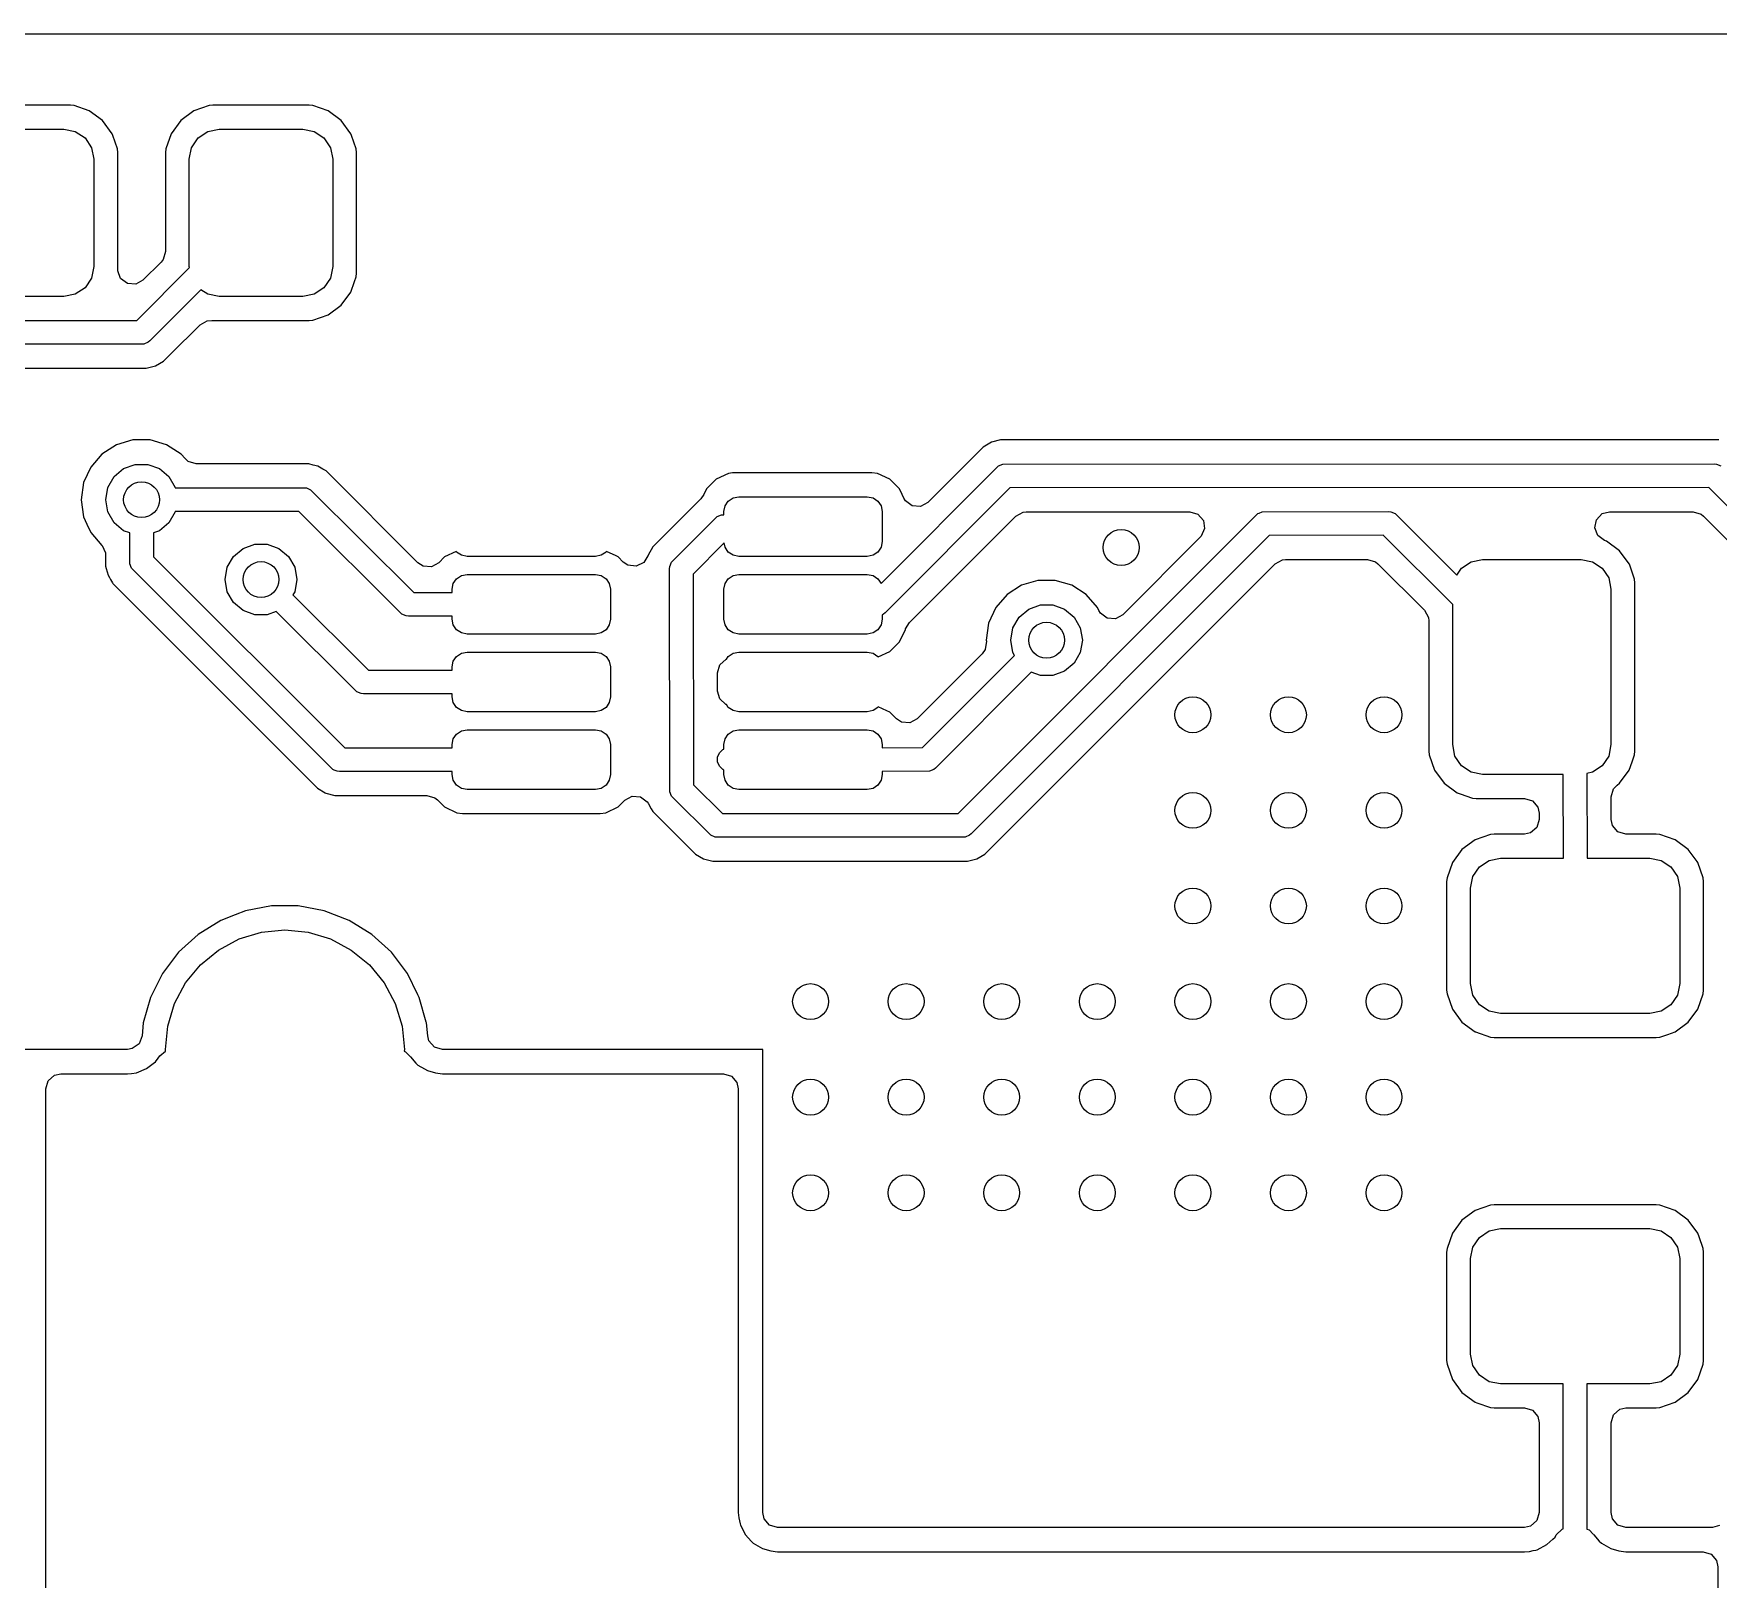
# Model space of a CAD drawing. Extents: x 162.5 to 216.5, y -91.5 to -65.5.
# Drawn here: x 192.9 to 207, y -78.43 to -65.5 of the extents above; entities that cross this region are included whole.
import ezdxf

# ---------------------------------------------------------------- set-up
doc = ezdxf.new("R2010")
doc.units = 0
doc.layers.add('BLACK', color=7, linetype='CONTINUOUS')

msp = doc.modelspace()

# ---------------------------------------------------------------- linework, layer by layer
at = {"layer": 'BLACK', "linetype": 'CONTINUOUS'}
for p, q in [((170.258676, -65.5005), (208.741324, -65.5005)), ((193.204266, -66.0995), (192.395734, -66.0995)), ((193.20427, -66.0995), (193.204266, -66.0995)), ((193.2347, -66.102353), (193.20427, -66.0995)), ((193.36288, -66.147206), (193.2347, -66.102353)), ((194.365298, -66.102353), (194.237119, -66.147206)), ((194.3653, -66.102353), (194.365298, -66.102353)), ((194.39573, -66.0995), (194.3653, -66.102353)), ((194.395734, -66.0995), (194.39573, -66.0995)), ((195.204266, -66.0995), (194.395734, -66.0995)), ((195.20427, -66.0995), (195.204266, -66.0995)), ((195.2347, -66.102353), (195.20427, -66.0995)), ((195.36288, -66.147206), (195.2347, -66.102353)), ((193.362882, -66.147207), (193.36288, -66.147206)), ((193.47215, -66.22785), (193.362882, -66.147207)), ((193.552793, -66.337118), (193.47215, -66.22785)), ((194.12785, -66.22785), (194.047207, -66.337117)), ((194.237117, -66.147207), (194.12785, -66.22785)), ((194.237119, -66.147206), (194.237117, -66.147207)), ((195.362882, -66.147207), (195.36288, -66.147206)), ((195.47215, -66.22785), (195.362882, -66.147207)), ((195.552793, -66.337118), (195.47215, -66.22785)), ((192.45, -66.3), (193.15, -66.3)), ((193.15, -66.3), (193.245671, -66.31903)), ((193.245671, -66.31903), (193.326777, -66.373223)), ((193.326777, -66.373223), (193.38097, -66.454329)), ((193.558467, -66.353334), (193.552793, -66.337118)), ((193.597646, -66.465298), (193.558467, -66.353334)), ((194.047206, -66.337119), (194.002353, -66.465298)), ((194.047207, -66.337117), (194.047206, -66.337119)), ((194.21903, -66.454329), (194.273223, -66.373223)), ((194.273223, -66.373223), (194.354329, -66.31903)), ((194.354329, -66.31903), (194.45, -66.3)), ((194.45, -66.3), (195.15, -66.3)), ((195.15, -66.3), (195.245671, -66.31903)), ((195.245671, -66.31903), (195.326777, -66.373223)), ((195.326777, -66.373223), (195.38097, -66.454329)), ((195.558467, -66.353334), (195.552793, -66.337118)), ((195.597646, -66.465298), (195.558467, -66.353334)), ((193.38097, -66.454329), (193.4, -66.55)), ((193.4, -66.55), (193.4, -67.45)), ((193.597646, -66.4653), (193.597646, -66.465298)), ((193.6005, -66.49573), (193.597646, -66.4653)), ((193.6005, -67.475167), (193.6005, -66.49573)), ((194.002353, -66.4653), (193.9995, -66.49573)), ((193.9995, -66.49573), (193.9995, -67.324167)), ((194.002353, -66.465298), (194.002353, -66.4653)), ((194.2, -66.55), (194.21903, -66.454329)), ((194.2, -67.45), (194.2, -66.55)), ((195.38097, -66.454329), (195.4, -66.55)), ((195.4, -66.55), (195.4, -67.45)), ((195.597646, -66.4653), (195.597646, -66.465298)), ((195.6005, -66.49573), (195.597646, -66.4653)), ((195.6005, -67.504269), (195.6005, -66.49573)), ((193.979815, -67.391206), (193.963181, -67.411848)), ((193.9995, -67.324167), (193.979815, -67.391206)), ((193.4, -67.45), (193.38097, -67.545671)), ((193.600816, -67.484013), (193.6005, -67.475167)), ((193.625233, -67.549477), (193.600816, -67.484013)), ((193.761153, -67.900023), (194.201658, -67.458336)), ((193.963181, -67.411848), (193.812181, -67.562848)), ((194.201658, -67.458336), (194.2, -67.45)), ((195.4, -67.45), (195.38097, -67.545671)), ((195.583369, -67.5755), (195.597646, -67.534701)), ((195.597646, -67.534699), (195.6005, -67.504269)), ((195.597646, -67.534701), (195.597646, -67.534699)), ((193.245671, -67.68097), (193.15, -67.7)), ((193.326777, -67.626777), (193.245671, -67.68097)), ((193.38097, -67.545671), (193.326777, -67.626777)), ((193.681166, -67.591349), (193.625233, -67.549477)), ((193.750858, -67.596333), (193.681166, -67.591349)), ((193.812181, -67.562848), (193.750858, -67.596333)), ((194.297367, -67.642909), (193.870711, -68.070711)), ((194.354329, -67.68097), (194.297367, -67.642909)), ((194.45, -67.7), (194.354329, -67.68097)), ((195.245671, -67.68097), (195.15, -67.7)), ((195.326777, -67.626777), (195.245671, -67.68097)), ((195.38097, -67.545671), (195.326777, -67.626777)), ((195.47215, -67.77215), (195.552793, -67.662882)), ((195.552793, -67.662882), (195.583369, -67.5755)), ((193.15, -67.7), (192.45, -67.7)), ((195.15, -67.7), (194.45, -67.7)), ((195.362882, -67.852793), (195.47215, -67.77215)), ((190.67, -67.901879), (193.761153, -67.900023)), ((194.04046, -68.184511), (194.28936, -67.935609)), ((194.28936, -67.935609), (194.350683, -67.902125)), ((194.350683, -67.902125), (194.388619, -67.899833)), ((194.388619, -67.899833), (194.395731, -67.9005)), ((194.395731, -67.9005), (194.395734, -67.9005)), ((194.395734, -67.9005), (195.20427, -67.9005)), ((195.20427, -67.9005), (195.234699, -67.897646)), ((195.234699, -67.897646), (195.234701, -67.897646)), ((195.234701, -67.897646), (195.29879, -67.875219)), ((195.29879, -67.875219), (195.362882, -67.852793)), ((193.819509, -68.098079), (190.861143, -68.099855)), ((193.855557, -68.083147), (193.819509, -68.098079)), ((193.870711, -68.070711), (193.855557, -68.083147)), ((193.915989, -68.280021), (193.984511, -68.24046)), ((193.984511, -68.24046), (194.04046, -68.184511)), ((191.2245, -68.3005), (193.83956, -68.3005)), ((193.83956, -68.3005), (193.839562, -68.3005)), ((193.839562, -68.3005), (193.915989, -68.280021)), ((193.589949, -68.940045), (193.468873, -69.017856)), ((193.728036, -68.8995), (193.589949, -68.940045)), ((193.728039, -68.8995), (193.728036, -68.8995)), ((193.871961, -68.8995), (193.728039, -68.8995)), ((193.871963, -68.8995), (193.871961, -68.8995)), ((194.01005, -68.940045), (193.871963, -68.8995)), ((194.010051, -68.940046), (194.010049, -68.940045)), ((194.010049, -68.940045), (194.01005, -68.940045)), ((194.010053, -68.940047), (194.010051, -68.940046)), ((194.131128, -69.017857), (194.010053, -68.940047)), ((200.913516, -68.919978), (200.844995, -68.95954)), ((200.989944, -68.8995), (200.913516, -68.919978)), ((201.069068, -68.8995), (200.989944, -68.8995)), ((207.00206, -68.8995), (201.069068, -68.8995)), ((193.468873, -69.017856), (193.374623, -69.126626)), ((194.164788, -69.056703), (194.131128, -69.017857)), ((194.191462, -69.079815), (194.164788, -69.056703)), ((194.258501, -69.0995), (194.191462, -69.079815)), ((200.844992, -68.959542), (200.381754, -69.422779)), ((200.844995, -68.95954), (200.844992, -68.959542)), ((193.374622, -69.126628), (193.314834, -69.257543)), ((193.374623, -69.126626), (193.374622, -69.126628)), ((193.518092, -69.297394), (193.570187, -69.207164)), ((193.570187, -69.207164), (193.65, -69.140192)), ((193.65, -69.140192), (193.747906, -69.104558)), ((193.747906, -69.104558), (193.852094, -69.104558)), ((193.852094, -69.104558), (193.95, -69.140192)), ((193.95, -69.140192), (194.029813, -69.207164)), ((194.029813, -69.207164), (194.081908, -69.297394)), ((195.19956, -69.0995), (194.258501, -69.0995)), ((195.199562, -69.0995), (195.19956, -69.0995)), ((195.237775, -69.109739), (195.199562, -69.0995)), ((195.275991, -69.119979), (195.237775, -69.109739)), ((195.275994, -69.119981), (195.275991, -69.119979)), ((195.316599, -69.143425), (195.275994, -69.119981)), ((195.316602, -69.143425), (195.316599, -69.143425)), ((195.316602, -69.143426), (195.316602, -69.143425)), ((195.344504, -69.159535), (195.316602, -69.143426)), ((195.344512, -69.159541), (195.344504, -69.159535)), ((196.112141, -69.92717), (195.344512, -69.159541)), ((198.61042, -69.229253), (198.529252, -69.310421)), ((198.714451, -69.180742), (198.61042, -69.229253)), ((198.714453, -69.180742), (198.714451, -69.180742)), ((198.714455, -69.180741), (198.714453, -69.180742)), ((198.746839, -69.176478), (198.714455, -69.180741)), ((198.761867, -69.1745), (198.746839, -69.176478)), ((199.913139, -69.1745), (198.761867, -69.1745)), ((199.960544, -69.18074), (199.913139, -69.1745)), ((199.960545, -69.180741), (199.960543, -69.18074)), ((199.960543, -69.18074), (199.960544, -69.18074)), ((200.064579, -69.229253), (199.960545, -69.180741)), ((199.989626, -70.10088), (200.958796, -69.129289)), ((200.145747, -69.310421), (200.064579, -69.229253)), ((200.958796, -69.129289), (200.973949, -69.116852)), ((200.973949, -69.116852), (201.009997, -69.101921)), ((201.009997, -69.101921), (206.962498, -69.1)), ((206.962498, -69.1), (206.982007, -69.101921)), ((206.982007, -69.101921), (207.018055, -69.116853)), ((193.314834, -69.257543), (193.294353, -69.4)), ((193.5, -69.4), (193.518092, -69.297394)), ((194.081908, -69.297394), (194.082632, -69.3015)), ((194.082632, -69.3015), (195.16, -69.3)), ((195.16, -69.3), (195.179509, -69.301921)), ((195.179509, -69.301921), (195.215557, -69.316853)), ((195.215557, -69.316853), (196.078143, -70.176806)), ((198.507599, -69.356856), (198.482899, -69.39213)), ((198.529252, -69.310421), (198.507599, -69.356856)), ((198.752165, -69.384515), (198.8, -69.375)), ((198.8, -69.375), (199.875, -69.375)), ((199.875, -69.375), (199.922835, -69.384515)), ((201.068334, -69.299987), (200.025217, -70.345711)), ((200.1674, -69.356856), (200.145747, -69.310421)), ((200.181691, -69.387503), (200.1674, -69.356856)), ((206.919221, -69.298099), (201.068334, -69.299987)), ((207.9, -70.277227), (206.919221, -69.298099)), ((193.294353, -69.4), (193.314834, -69.542456)), ((193.518092, -69.502606), (193.5, -69.4)), ((193.570187, -69.592836), (193.518092, -69.502606)), ((194.081908, -69.502606), (194.029813, -69.592836)), ((194.082436, -69.499606), (194.081908, -69.502606)), ((195.116828, -69.498166), (194.082436, -69.499606)), ((195.979443, -70.358147), (195.116828, -69.498166)), ((198.482899, -69.39213), (198.135983, -69.739047)), ((198.675, -69.5), (198.684515, -69.452165)), ((198.675, -69.526866), (198.675, -69.5)), ((198.684515, -69.452165), (198.711612, -69.411612)), ((198.711612, -69.411612), (198.752165, -69.384515)), ((199.922835, -69.384515), (199.963388, -69.411612)), ((199.963388, -69.411612), (199.990485, -69.452165)), ((199.990485, -69.452165), (200, -69.5)), ((200, -69.5), (200, -69.75)), ((200.194806, -69.409408), (200.181691, -69.387503)), ((200.250739, -69.45128), (200.194806, -69.409408)), ((200.320431, -69.456264), (200.250739, -69.45128)), ((200.381754, -69.422779), (200.320431, -69.456264)), ((201.117658, -69.536819), (201.178981, -69.503334)), ((201.178981, -69.503334), (201.205339, -69.5005)), ((201.205339, -69.5005), (202.575167, -69.5005)), ((202.575167, -69.5005), (202.642206, -69.520185)), ((203.129289, -69.529289), (203.144442, -69.516853)), ((203.144442, -69.516853), (203.155, -69.512479)), ((203.155, -69.512479), (203.180491, -69.501921)), ((203.180491, -69.501921), (204.237502, -69.5)), ((204.237502, -69.5), (204.257011, -69.501921)), ((204.257011, -69.501921), (204.293059, -69.516853)), ((204.293059, -69.516853), (204.809113, -70.031753)), ((205.977629, -69.567305), (206.026016, -69.516902)), ((206.026016, -69.516902), (206.08765, -69.5005)), ((206.08765, -69.5005), (206.786665, -69.5005)), ((206.786665, -69.5005), (206.853704, -69.520185)), ((193.314834, -69.542456), (193.342957, -69.604035)), ((193.342957, -69.604035), (193.374623, -69.673373)), ((193.65, -69.659808), (193.570187, -69.592836)), ((194.029813, -69.592836), (193.95, -69.659808)), ((198.237347, -69.92395), (198.604291, -69.554289)), ((198.604291, -69.554289), (198.619444, -69.541852)), ((198.619444, -69.541852), (198.655492, -69.526921)), ((198.655492, -69.526921), (198.675, -69.526866)), ((200.227149, -70.427326), (201.117658, -69.536819)), ((200.636212, -72.025035), (203.129289, -69.529289)), ((202.642206, -69.520185), (202.687961, -69.572989)), ((202.697905, -69.642147), (202.66888, -69.705703)), ((202.687961, -69.572989), (202.697905, -69.642147)), ((205.964172, -69.635866), (205.977629, -69.567305)), ((205.989919, -69.700819), (205.964172, -69.635866)), ((206.853704, -69.520185), (206.874346, -69.536819)), ((206.874346, -69.536819), (207.663181, -70.325654)), ((193.374623, -69.673373), (193.468872, -69.782143)), ((193.468872, -69.782143), (193.468875, -69.782144)), ((193.468875, -69.782144), (193.469213, -69.782535)), ((193.469213, -69.782535), (193.498238, -69.846091)), ((193.700996, -69.678368), (193.65, -69.659808)), ((193.701921, -69.936366), (193.700996, -69.678368)), ((193.95, -69.659808), (193.899145, -69.678317)), ((193.899145, -69.678317), (193.89986, -69.877941)), ((194.65, -69.80852), (194.747906, -69.772886)), ((194.747906, -69.772886), (194.852094, -69.772886)), ((194.852094, -69.772886), (194.95, -69.80852)), ((198.080029, -69.795002), (198.040476, -69.863511)), ((198.080035, -69.794994), (198.080029, -69.795002)), ((198.135983, -69.739047), (198.080035, -69.794994)), ((198.677373, -69.76193), (198.418637, -70.022582)), ((198.684515, -69.797835), (198.677373, -69.76193)), ((198.711612, -69.838388), (198.684515, -69.797835)), ((199.990485, -69.797835), (199.963388, -69.838388)), ((200, -69.75), (199.990485, -69.797835)), ((203.238823, -69.699929), (200.745711, -72.195711)), ((202.662848, -69.712181), (202.012531, -70.362496)), ((202.66888, -69.705703), (202.662848, -69.712181)), ((204.194334, -69.698192), (203.238823, -69.699929)), ((204.775, -70.27756), (204.194334, -69.698192)), ((206.046695, -69.741541), (205.989919, -69.700819)), ((206.06288, -69.747204), (206.046695, -69.741541)), ((206.062882, -69.747205), (206.06288, -69.747204)), ((206.17215, -69.827848), (206.062882, -69.747205)), ((193.498238, -69.846091), (193.4995, -69.863738)), ((193.4995, -69.863738), (193.4995, -69.956419)), ((193.716853, -69.972414), (193.701921, -69.936366)), ((193.89986, -69.877941), (195.501366, -71.476846)), ((194.518092, -69.965722), (194.570187, -69.875492)), ((194.570187, -69.875492), (194.65, -69.80852)), ((194.95, -69.80852), (195.029813, -69.875492)), ((195.029813, -69.875492), (195.081908, -69.965722)), ((196.156487, -69.95567), (196.112141, -69.92717)), ((196.287502, -69.927171), (196.226179, -69.960655)), ((196.33542, -69.879253), (196.287502, -69.927171)), ((196.433391, -69.833567), (196.33542, -69.879253)), ((196.436612, -69.838388), (196.433391, -69.833567)), ((196.477165, -69.865485), (196.436612, -69.838388)), ((196.525, -69.875), (196.477165, -69.865485)), ((197.6, -69.875), (196.525, -69.875)), ((197.647835, -69.865485), (197.6, -69.875)), ((197.688388, -69.838388), (197.647835, -69.865485)), ((197.691608, -69.833568), (197.688388, -69.838388)), ((197.771578, -69.870859), (197.691608, -69.833568)), ((197.789579, -69.879253), (197.771578, -69.870859)), ((197.832259, -69.921933), (197.789579, -69.879253)), ((197.871119, -69.948237), (197.832259, -69.921933)), ((198.003343, -69.926012), (197.940494, -69.956537)), ((198.036965, -69.870859), (198.003343, -69.926012)), ((198.037364, -69.871025), (198.036965, -69.870859)), ((198.038422, -69.868468), (198.037364, -69.871025)), ((198.039712, -69.866354), (198.038422, -69.868468)), ((198.040469, -69.863526), (198.039712, -69.866354)), ((198.040476, -69.863511), (198.040469, -69.863526)), ((198.222415, -69.959998), (198.237347, -69.92395)), ((198.752165, -69.865485), (198.711612, -69.838388)), ((198.8, -69.875), (198.752165, -69.865485)), ((199.875, -69.875), (198.8, -69.875)), ((199.922835, -69.865485), (199.875, -69.875)), ((199.963388, -69.838388), (199.922835, -69.865485)), ((200.91546, -72.309511), (203.288152, -69.936819)), ((203.288152, -69.936819), (203.349475, -69.903334)), ((203.349475, -69.903334), (203.375833, -69.9005)), ((203.375833, -69.9005), (204.061669, -69.9005)), ((204.061669, -69.9005), (204.128708, -69.920185)), ((204.128708, -69.920185), (204.14935, -69.936819)), ((204.14935, -69.936819), (204.538181, -70.32565)), ((204.848223, -69.973221), (204.929329, -69.919028)), ((204.929329, -69.919028), (205.025, -69.899998)), ((205.025, -69.899998), (205.85, -69.899998)), ((205.85, -69.899998), (205.945671, -69.919028)), ((205.945671, -69.919028), (206.026777, -69.973221)), ((206.252793, -69.937116), (206.17215, -69.827848)), ((206.253783, -69.939945), (206.252793, -69.937116)), ((206.297646, -70.065296), (206.253783, -69.939945)), ((193.4995, -69.956419), (193.504345, -69.9745)), ((193.504345, -69.9745), (193.519979, -70.032847)), ((193.519979, -70.032847), (193.53049, -70.051052)), ((193.53049, -70.051052), (193.541002, -70.069259)), ((193.541002, -70.069259), (193.541003, -70.06926)), ((193.541003, -70.06926), (193.556283, -70.095728)), ((193.729289, -69.987568), (193.716853, -69.972414)), ((195.402585, -71.658147), (193.729289, -69.987568)), ((194.5, -70.068328), (194.518092, -69.965722)), ((194.518092, -70.170934), (194.5, -70.068328)), ((195.081908, -69.965722), (195.1, -70.068328)), ((195.1, -70.068328), (195.081908, -70.170934)), ((196.226179, -69.960655), (196.156487, -69.95567)), ((196.409515, -70.102165), (196.436612, -70.061612)), ((196.436612, -70.061612), (196.477165, -70.034515)), ((196.477165, -70.034515), (196.525, -70.025)), ((196.525, -70.025), (197.6, -70.025)), ((197.6, -70.025), (197.647835, -70.034515)), ((197.647835, -70.034515), (197.688388, -70.061612)), ((197.688388, -70.061612), (197.715485, -70.102165)), ((197.940494, -69.956537), (197.871119, -69.948237)), ((198.220494, -69.979507), (198.222415, -69.959998)), ((198.222415, -71.844509), (198.220494, -69.979507)), ((198.418637, -70.022582), (198.420453, -71.785872)), ((198.684515, -70.102165), (198.711612, -70.061612)), ((198.711612, -70.061612), (198.752165, -70.034515)), ((198.752165, -70.034515), (198.8, -70.025)), ((198.8, -70.025), (199.875, -70.025)), ((199.875, -70.025), (199.922835, -70.034515)), ((199.922835, -70.034515), (199.963388, -70.061612)), ((199.963388, -70.061612), (199.989626, -70.10088)), ((201.303771, -70.075235), (201.165684, -70.11578)), ((201.303774, -70.075235), (201.303771, -70.075235)), ((201.447696, -70.075235), (201.303774, -70.075235)), ((201.447698, -70.075235), (201.447696, -70.075235)), ((201.585785, -70.11578), (201.447698, -70.075235)), ((204.809113, -70.031753), (204.848223, -69.973221)), ((206.026777, -69.973221), (206.08097, -70.054327)), ((206.08097, -70.054327), (206.1, -70.149998)), ((206.297646, -70.065298), (206.297646, -70.065296)), ((206.3005, -70.095728), (206.297646, -70.065298)), ((193.556283, -70.095728), (193.55954, -70.101368)), ((193.55954, -70.101368), (195.217683, -71.759511)), ((194.570187, -70.261164), (194.518092, -70.170934)), ((195.081908, -70.170934), (195.067289, -70.196253)), ((195.067289, -70.196253), (195.699844, -70.826836)), ((196.078143, -70.176806), (196.4, -70.176215)), ((196.4, -70.15), (196.409515, -70.102165)), ((196.4, -70.176215), (196.4, -70.15)), ((197.715485, -70.102165), (197.725, -70.15)), ((197.725, -70.15), (197.725, -70.4)), ((198.675, -70.15), (198.684515, -70.102165)), ((198.675, -70.4), (198.675, -70.15)), ((201.044608, -70.193591), (200.950358, -70.302361)), ((201.165684, -70.11578), (201.044608, -70.193591)), ((201.585786, -70.115781), (201.585784, -70.11578)), ((201.585784, -70.11578), (201.585785, -70.11578)), ((201.585788, -70.115782), (201.585786, -70.115781)), ((201.706863, -70.193592), (201.585788, -70.115782)), ((201.801112, -70.302362), (201.706863, -70.193592)), ((206.1, -70.149998), (206.1, -71.449998)), ((206.3005, -71.504267), (206.3005, -70.095728)), ((194.65, -70.328136), (194.570187, -70.261164)), ((194.747906, -70.36377), (194.65, -70.328136)), ((194.852094, -70.36377), (194.747906, -70.36377)), ((194.927274, -70.336407), (194.852094, -70.36377)), ((195.601115, -71.008147), (194.927274, -70.336407)), ((196.015491, -70.373079), (195.979443, -70.358147)), ((200.010063, -70.358147), (200, -70.362315)), ((200, -70.362315), (200, -70.4)), ((200.025217, -70.345711), (200.010063, -70.358147)), ((200.950357, -70.302363), (200.890569, -70.433278)), ((200.950358, -70.302361), (200.950357, -70.302363)), ((201.145922, -70.382899), (201.225735, -70.315927)), ((201.225735, -70.315927), (201.323641, -70.280293)), ((201.323641, -70.280293), (201.427829, -70.280293)), ((201.427829, -70.280293), (201.525735, -70.315927)), ((201.525735, -70.315927), (201.605548, -70.382899)), ((201.812057, -70.326329), (201.801112, -70.302362)), ((201.825583, -70.349125), (201.812057, -70.326329)), ((201.881516, -70.390997), (201.825583, -70.349125)), ((202.012531, -70.362496), (201.951208, -70.395981)), ((204.538181, -70.32565), (204.571666, -70.386973)), ((204.775, -71.449998), (204.775, -70.27756)), ((196.035, -70.375), (196.015491, -70.373079)), ((196.4, -70.37433), (196.035, -70.375)), ((196.4, -70.4), (196.4, -70.37433)), ((196.409515, -70.447835), (196.4, -70.4)), ((196.436612, -70.488388), (196.409515, -70.447835)), ((196.477165, -70.515485), (196.436612, -70.488388)), ((197.688388, -70.488388), (197.647835, -70.515485)), ((197.715485, -70.447835), (197.688388, -70.488388)), ((197.725, -70.4), (197.715485, -70.447835)), ((198.684515, -70.447835), (198.675, -70.4)), ((198.711612, -70.488388), (198.684515, -70.447835)), ((198.752165, -70.515485), (198.711612, -70.488388)), ((199.963388, -70.488388), (199.922835, -70.515485)), ((199.990485, -70.447835), (199.963388, -70.488388)), ((200, -70.4), (199.990485, -70.447835)), ((200.145747, -70.589579), (200.194259, -70.485545)), ((200.194259, -70.485543), (200.195785, -70.48031)), ((200.194259, -70.485545), (200.194259, -70.485543)), ((200.195785, -70.48031), (200.227149, -70.427326)), ((200.890569, -70.433278), (200.870088, -70.575735)), ((201.075735, -70.575735), (201.093827, -70.473129)), ((201.093827, -70.473129), (201.145922, -70.382899)), ((201.605548, -70.382899), (201.657643, -70.473129)), ((201.657643, -70.473129), (201.675735, -70.575735)), ((201.951208, -70.395981), (201.881516, -70.390997)), ((204.571666, -70.386973), (204.5745, -70.413331)), ((204.5745, -70.413331), (204.5745, -71.504267)), ((196.525, -70.525), (196.477165, -70.515485)), ((197.6, -70.525), (196.525, -70.525)), ((197.647835, -70.515485), (197.6, -70.525)), ((198.8, -70.525), (198.752165, -70.515485)), ((199.875, -70.525), (198.8, -70.525)), ((199.922835, -70.515485), (199.875, -70.525)), ((200.064579, -70.670747), (200.145747, -70.589579)), ((200.871396, -70.584838), (200.861448, -70.653996)), ((200.870088, -70.575735), (200.870088, -70.575736)), ((200.870088, -70.575736), (200.871396, -70.584838)), ((201.093827, -70.678341), (201.075735, -70.575735)), ((201.675735, -70.575735), (201.657643, -70.678341)), ((196.4, -70.8), (196.409515, -70.752165)), ((196.409515, -70.752165), (196.436612, -70.711612)), ((196.436612, -70.711612), (196.477165, -70.684515)), ((196.477165, -70.684515), (196.525, -70.675)), ((196.525, -70.675), (197.6, -70.675)), ((197.6, -70.675), (197.647835, -70.684515)), ((197.647835, -70.684515), (197.688388, -70.711612)), ((197.688388, -70.711612), (197.715485, -70.752165)), ((197.715485, -70.752165), (197.725, -70.8)), ((198.620994, -70.848349), (198.640679, -70.78131)), ((198.640679, -70.78131), (198.693483, -70.735555)), ((198.693483, -70.735555), (198.69585, -70.7352)), ((198.69585, -70.7352), (198.711612, -70.711612)), ((198.711612, -70.711612), (198.752165, -70.684515)), ((198.752165, -70.684515), (198.8, -70.675)), ((198.8, -70.675), (199.875, -70.675)), ((199.875, -70.675), (199.922835, -70.684515)), ((199.922835, -70.684515), (199.963388, -70.711612)), ((199.963388, -70.711612), (199.966608, -70.716431)), ((199.966608, -70.716431), (200.064579, -70.670747)), ((200.836338, -70.690159), (200.293593, -71.232905)), ((200.337576, -71.47507), (201.107886, -70.702691)), ((200.861448, -70.653996), (200.836338, -70.690159)), ((201.107886, -70.702691), (201.093827, -70.678341)), ((201.605548, -70.768571), (201.525735, -70.835543)), ((201.657643, -70.678341), (201.605548, -70.768571)), ((195.699844, -70.826836), (196.4, -70.825892)), ((196.4, -70.825892), (196.4, -70.8)), ((197.725, -70.8), (197.725, -71.05)), ((198.620994, -71.001651), (198.620994, -70.848349)), ((201.247337, -70.843405), (200.447181, -71.645711)), ((201.323641, -70.871177), (201.247337, -70.843405)), ((201.427829, -70.871177), (201.323641, -70.871177)), ((201.525735, -70.835543), (201.427829, -70.871177)), ((195.637163, -71.023079), (195.601115, -71.008147)), ((195.656672, -71.025), (195.637163, -71.023079)), ((196.4, -71.023998), (195.656672, -71.025)), ((196.4, -71.05), (196.4, -71.023998)), ((196.409515, -71.097835), (196.4, -71.05)), ((197.725, -71.05), (197.715485, -71.097835)), ((198.639873, -71.067421), (198.620994, -71.001651)), ((198.692119, -71.113812), (198.639873, -71.067421)), ((196.436612, -71.138388), (196.409515, -71.097835)), ((196.477165, -71.165485), (196.436612, -71.138388)), ((196.525, -71.175), (196.477165, -71.165485)), ((197.6, -71.175), (196.525, -71.175)), ((197.647835, -71.165485), (197.6, -71.175)), ((197.688388, -71.138388), (197.647835, -71.165485)), ((197.715485, -71.097835), (197.688388, -71.138388)), ((198.695548, -71.114347), (198.692119, -71.113812)), ((198.711612, -71.138388), (198.695548, -71.114347)), ((198.752165, -71.165485), (198.711612, -71.138388)), ((198.8, -71.175), (198.752165, -71.165485)), ((199.875, -71.175), (198.8, -71.175)), ((199.922835, -71.165485), (199.875, -71.175)), ((199.963388, -71.138388), (199.922835, -71.165485)), ((199.966608, -71.133568), (199.963388, -71.138388)), ((200.039139, -71.16739), (199.966608, -71.133568)), ((200.064579, -71.179253), (200.039139, -71.16739)), ((200.118231, -71.232905), (200.064579, -71.179253)), ((196.436612, -71.361612), (196.477165, -71.334515)), ((196.477165, -71.334515), (196.525, -71.325)), ((196.525, -71.325), (197.6, -71.325)), ((197.6, -71.325), (197.647835, -71.334515)), ((197.647835, -71.334515), (197.688388, -71.361612)), ((198.711612, -71.361612), (198.752165, -71.334515)), ((198.752165, -71.334515), (198.8, -71.325)), ((198.8, -71.325), (199.875, -71.325)), ((199.875, -71.325), (199.922835, -71.334515)), ((199.922835, -71.334515), (199.963388, -71.361612)), ((200.162579, -71.261406), (200.118231, -71.232905)), ((200.23227, -71.26639), (200.162579, -71.261406)), ((200.293593, -71.232905), (200.23227, -71.26639)), ((195.501366, -71.476846), (196.4, -71.475783)), ((196.4, -71.45), (196.409515, -71.402165)), ((196.4, -71.475783), (196.4, -71.45)), ((196.409515, -71.402165), (196.436612, -71.361612)), ((197.688388, -71.361612), (197.715485, -71.402165)), ((197.715485, -71.402165), (197.725, -71.45)), ((197.725, -71.45), (197.725, -71.7)), ((198.637347, -71.519443), (198.664937, -71.491853)), ((198.664937, -71.491853), (198.675, -71.487684)), ((198.675, -71.45), (198.684515, -71.402165)), ((198.675, -71.487684), (198.675, -71.45)), ((198.684515, -71.402165), (198.711612, -71.361612)), ((199.963388, -71.361612), (199.990485, -71.402165)), ((199.990485, -71.402165), (200, -71.45)), ((200, -71.45), (200, -71.475683)), ((200, -71.475683), (200.337576, -71.47507)), ((204.79403, -71.545669), (204.775, -71.449998)), ((206.1, -71.449998), (206.08097, -71.545669)), ((198.622415, -71.555491), (198.637347, -71.519443)), ((198.622415, -71.594509), (198.622415, -71.555491)), ((198.637347, -71.630557), (198.622415, -71.594509)), ((198.664937, -71.658147), (198.637347, -71.630557)), ((204.5745, -71.504267), (204.577353, -71.534697)), ((204.577353, -71.534697), (204.577353, -71.534699)), ((204.577353, -71.534699), (204.622206, -71.662878)), ((204.848223, -71.626775), (204.79403, -71.545669)), ((204.929329, -71.680968), (204.848223, -71.626775)), ((206.026777, -71.626775), (205.945671, -71.680968)), ((206.08097, -71.545669), (206.026777, -71.626775)), ((206.252793, -71.66288), (206.277019, -71.593646)), ((206.277019, -71.593646), (206.297646, -71.534699)), ((206.297646, -71.534697), (206.3005, -71.504267)), ((206.297646, -71.534699), (206.297646, -71.534697)), ((195.217683, -71.759511), (195.273632, -71.81546)), ((195.413143, -71.66252), (195.402585, -71.658147)), ((195.438634, -71.673079), (195.413143, -71.66252)), ((195.458143, -71.675), (195.438634, -71.673079)), ((196.4, -71.673885), (195.458143, -71.675)), ((196.4, -71.7), (196.4, -71.673885)), ((196.409515, -71.747835), (196.4, -71.7)), ((196.436612, -71.788388), (196.409515, -71.747835)), ((197.715485, -71.747835), (197.688388, -71.788388)), ((197.725, -71.7), (197.715485, -71.747835)), ((198.675, -71.662315), (198.664937, -71.658147)), ((198.675, -71.7), (198.675, -71.662315)), ((198.684515, -71.747835), (198.675, -71.7)), ((198.711612, -71.788388), (198.684515, -71.747835)), ((199.990485, -71.747835), (199.963388, -71.788388)), ((200, -71.7), (199.990485, -71.747835)), ((200.395979, -71.673079), (200, -71.673797)), ((200, -71.673797), (200, -71.7)), ((200.432027, -71.658147), (200.395979, -71.673079)), ((200.447181, -71.645711), (200.432027, -71.658147)), ((204.622206, -71.662878), (204.622207, -71.66288)), ((204.622207, -71.66288), (204.70285, -71.772148)), ((204.70285, -71.772148), (204.812118, -71.852791)), ((205.025, -71.699998), (204.929329, -71.680968)), ((205.700541, -71.699998), (205.025, -71.699998)), ((205.701247, -72.400002), (205.700541, -71.699998)), ((205.945671, -71.680968), (205.89863, -71.690324)), ((205.89863, -71.690324), (205.899345, -72.400002)), ((206.150866, -71.787855), (206.17215, -71.772148)), ((206.17215, -71.772148), (206.252793, -71.66288)), ((195.273632, -71.81546), (195.273634, -71.815461)), ((195.273634, -71.815461), (195.273638, -71.815464)), ((195.273638, -71.815464), (195.338297, -71.852794)), ((195.338297, -71.852794), (195.342154, -71.855021)), ((195.342154, -71.855021), (195.418581, -71.8755)), ((195.418581, -71.8755), (195.497705, -71.8755)), ((195.497705, -71.8755), (196.188811, -71.8755)), ((196.188811, -71.8755), (196.25585, -71.895185)), ((196.25585, -71.895185), (196.276492, -71.911818)), ((196.276492, -71.911818), (196.335421, -71.970747)), ((196.477165, -71.815485), (196.436612, -71.788388)), ((196.525, -71.825), (196.477165, -71.815485)), ((197.6, -71.825), (196.525, -71.825)), ((197.647835, -71.815485), (197.6, -71.825)), ((197.688388, -71.788388), (197.647835, -71.815485)), ((197.789579, -71.970747), (197.845266, -71.915059)), ((197.845266, -71.915059), (197.906585, -71.881577)), ((197.906585, -71.881577), (197.976277, -71.886561)), ((197.976277, -71.886561), (198.032211, -71.928432)), ((198.237347, -71.880557), (198.222415, -71.844509)), ((198.249783, -71.895711), (198.237347, -71.880557)), ((198.564937, -72.208147), (198.249783, -71.895711)), ((198.420453, -71.785872), (198.66354, -72.026863)), ((198.752165, -71.815485), (198.711612, -71.788388)), ((198.8, -71.825), (198.752165, -71.815485)), ((199.875, -71.825), (198.8, -71.825)), ((199.922835, -71.815485), (199.875, -71.825)), ((199.963388, -71.788388), (199.922835, -71.815485)), ((204.812118, -71.852791), (204.838002, -71.861848)), ((204.838002, -71.861848), (204.940299, -71.897644)), ((204.940299, -71.897644), (204.97073, -71.900498)), ((204.97073, -71.900498), (204.970734, -71.900498)), ((204.970734, -71.900498), (205.3755, -71.900498)), ((205.3755, -71.900498), (205.442539, -71.920183)), ((206.1005, -71.887626), (206.120185, -71.820587)), ((206.1005, -72.075502), (206.1005, -71.887626)), ((206.120185, -71.820587), (206.150866, -71.787855)), ((196.335421, -71.970747), (196.439455, -72.019259)), ((196.439455, -72.019259), (196.486861, -72.0255)), ((196.486861, -72.0255), (197.638138, -72.025499)), ((197.638138, -72.025499), (197.685545, -72.019259)), ((197.685545, -72.019259), (197.789579, -71.970747)), ((198.032211, -71.928432), (198.040331, -71.940743)), ((198.040331, -71.940743), (198.040472, -71.940988)), ((198.040472, -71.940988), (198.040473, -71.940989)), ((198.040473, -71.940989), (198.066483, -71.98604)), ((198.066483, -71.98604), (198.080034, -72.009511)), ((198.080034, -72.009511), (198.380034, -72.309511)), ((198.66354, -72.026863), (200.636212, -72.025035)), ((205.442539, -71.920183), (205.488294, -71.972987)), ((205.488294, -71.972987), (205.4995, -72.024498)), ((205.4995, -72.024498), (205.4995, -72.075502)), ((200.745711, -72.195711), (200.730557, -72.208147)), ((205.427011, -72.188296), (205.3755, -72.199502)), ((205.479815, -72.142541), (205.427011, -72.188296)), ((205.4995, -72.075502), (205.479815, -72.142541)), ((206.111706, -72.127013), (206.1005, -72.075502)), ((206.157461, -72.179817), (206.111706, -72.127013)), ((206.2245, -72.199502), (206.157461, -72.179817)), ((198.380034, -72.309511), (198.435983, -72.36546)), ((198.600985, -72.223079), (198.564937, -72.208147)), ((198.620494, -72.225), (198.600985, -72.223079)), ((200.694509, -72.223079), (198.620494, -72.225)), ((200.730557, -72.208147), (200.694509, -72.223079)), ((200.859511, -72.36546), (200.91546, -72.309511)), ((204.85285, -72.327852), (204.772207, -72.437119)), ((204.962117, -72.247209), (204.85285, -72.327852)), ((204.962119, -72.247208), (204.962117, -72.247209)), ((205.090298, -72.202355), (204.962119, -72.247208)), ((205.0903, -72.202355), (205.090298, -72.202355)), ((205.12073, -72.199502), (205.0903, -72.202355)), ((205.3755, -72.199502), (205.12073, -72.199502)), ((206.479266, -72.199502), (206.2245, -72.199502)), ((206.47927, -72.199502), (206.479266, -72.199502)), ((206.5097, -72.202355), (206.47927, -72.199502)), ((206.63788, -72.247208), (206.5097, -72.202355)), ((206.637882, -72.247209), (206.63788, -72.247208)), ((206.74715, -72.327852), (206.637882, -72.247209)), ((206.820909, -72.427793), (206.74715, -72.327852)), ((198.435983, -72.36546), (198.435985, -72.365461)), ((198.435985, -72.365461), (198.435989, -72.365464)), ((198.435989, -72.365464), (198.504498, -72.405017)), ((198.504498, -72.405017), (198.504505, -72.405021)), ((198.504505, -72.405021), (198.580932, -72.4255)), ((198.580932, -72.4255), (198.580934, -72.4255)), ((198.580934, -72.4255), (200.71456, -72.4255)), ((200.71456, -72.4255), (200.714562, -72.4255)), ((200.714562, -72.4255), (200.790989, -72.405021)), ((200.790989, -72.405021), (200.859511, -72.36546)), ((204.772206, -72.437121), (204.727353, -72.5653)), ((204.772207, -72.437119), (204.772206, -72.437121)), ((204.94403, -72.554331), (204.998223, -72.473225)), ((204.998223, -72.473225), (205.079329, -72.419032)), ((205.079329, -72.419032), (205.175, -72.400002)), ((205.175, -72.400002), (205.701247, -72.400002)), ((205.899345, -72.400002), (206.425, -72.400002)), ((206.425, -72.400002), (206.520671, -72.419032)), ((206.520671, -72.419032), (206.601777, -72.473225)), ((206.601777, -72.473225), (206.65597, -72.554331)), ((206.827792, -72.437119), (206.820909, -72.427793)), ((206.827793, -72.437121), (206.827792, -72.437119)), ((206.872646, -72.5653), (206.827793, -72.437121)), ((204.727353, -72.565302), (204.7245, -72.595732)), ((204.7245, -72.595732), (204.7245, -73.504271)), ((204.727353, -72.5653), (204.727353, -72.565302)), ((204.925, -72.650002), (204.94403, -72.554331)), ((206.65597, -72.554331), (206.675, -72.650002)), ((206.872646, -72.565302), (206.872646, -72.5653)), ((206.8755, -72.595732), (206.872646, -72.565302)), ((206.8755, -73.504271), (206.8755, -72.595732)), ((204.925, -73.450002), (204.925, -72.650002)), ((206.675, -72.650002), (206.675, -73.450002)), ((194.584906, -72.873371), (194.462601, -72.920752)), ((194.67006, -72.840382), (194.584906, -72.873371)), ((194.888757, -72.7995), (194.67006, -72.840382)), ((195.111243, -72.7995), (194.888757, -72.7995)), ((195.32994, -72.840382), (195.111243, -72.7995)), ((195.537398, -72.920752), (195.32994, -72.840382)), ((194.273437, -73.037876), (194.10902, -73.187761)), ((194.273439, -73.037874), (194.273437, -73.037876)), ((194.462595, -72.920754), (194.273439, -73.037874)), ((194.462601, -72.920752), (194.462595, -72.920754)), ((194.617317, -73.07612), (194.80491, -73.019215)), ((194.80491, -73.019215), (195, -73)), ((195, -73), (195.19509, -73.019215)), ((195.19509, -73.019215), (195.382683, -73.07612)), ((195.537404, -72.920754), (195.537398, -72.920752)), ((195.72656, -73.037874), (195.537404, -72.920754)), ((195.726562, -73.037876), (195.72656, -73.037874)), ((195.890979, -73.187761), (195.726562, -73.037876)), ((194.292893, -73.292893), (194.44443, -73.16853)), ((194.44443, -73.16853), (194.617317, -73.07612)), ((195.382683, -73.07612), (195.55557, -73.16853)), ((195.55557, -73.16853), (195.707107, -73.292893)), ((194.10902, -73.187761), (193.974943, -73.365308)), ((194.16853, -73.44443), (194.292893, -73.292893)), ((195.707107, -73.292893), (195.83147, -73.44443)), ((196.025056, -73.365308), (195.890979, -73.187761)), ((193.974938, -73.365316), (193.875775, -73.564461)), ((193.974943, -73.365308), (193.974938, -73.365316)), ((194.07612, -73.617317), (194.16853, -73.44443)), ((195.83147, -73.44443), (195.92388, -73.617317)), ((196.025061, -73.365316), (196.025056, -73.365308)), ((196.113267, -73.542457), (196.025061, -73.365316)), ((204.94403, -73.545673), (204.925, -73.450002)), ((206.675, -73.450002), (206.65597, -73.545673)), ((193.875769, -73.564476), (193.814885, -73.778462)), ((193.875775, -73.564461), (193.875769, -73.564476)), ((196.124229, -73.564472), (196.113267, -73.542457)), ((196.183318, -73.772151), (196.124229, -73.564472)), ((204.7245, -73.504271), (204.727353, -73.534701)), ((204.727353, -73.534701), (204.727353, -73.534703)), ((204.727353, -73.534703), (204.772206, -73.662882)), ((204.998223, -73.626779), (204.94403, -73.545673)), ((206.65597, -73.545673), (206.601777, -73.626779)), ((206.827793, -73.662884), (206.850219, -73.598792)), ((206.850219, -73.598792), (206.872646, -73.534703)), ((206.872646, -73.534701), (206.8755, -73.504271)), ((206.872646, -73.534703), (206.872646, -73.534701)), ((194.019215, -73.80491), (194.07612, -73.617317)), ((195.92388, -73.617317), (195.980785, -73.80491)), ((204.772206, -73.662882), (204.772207, -73.662884)), ((204.772207, -73.662884), (204.85285, -73.772152)), ((205.079329, -73.680972), (204.998223, -73.626779)), ((205.175, -73.700002), (205.079329, -73.680972)), ((206.425, -73.700002), (205.175, -73.700002)), ((206.520671, -73.680972), (206.425, -73.700002)), ((206.601777, -73.626779), (206.520671, -73.680972)), ((206.74715, -73.772152), (206.827793, -73.662884)), ((193.804787, -73.887441), (193.779001, -73.952378)), ((193.814884, -73.778464), (193.804787, -73.887441)), ((193.814885, -73.778462), (193.814884, -73.778464)), ((194, -74), (194.019215, -73.80491)), ((195.980785, -73.80491), (196, -74)), ((196.185114, -73.778462), (196.183318, -73.772151)), ((196.185115, -73.778464), (196.185114, -73.778462)), ((196.195213, -73.887441), (196.185115, -73.778464)), ((196.20589, -73.927511), (196.195213, -73.887441)), ((204.85285, -73.772152), (204.962118, -73.852795)), ((204.962118, -73.852795), (204.966511, -73.854332)), ((204.966511, -73.854332), (205.090299, -73.897648)), ((206.509701, -73.897648), (206.575455, -73.874639)), ((206.575455, -73.874639), (206.637882, -73.852795)), ((206.637882, -73.852795), (206.74715, -73.772152)), ((193.681316, -74), (190.500216, -74)), ((193.722201, -73.993066), (193.681316, -74)), ((193.779001, -73.952378), (193.722201, -73.993066)), ((193.952446, -74.053739), (194.001373, -74.013946)), ((194.001373, -74.013946), (194, -74)), ((196, -74), (195.998399, -74.016246)), ((195.998399, -74.016246), (196.01011, -74.019685)), ((196.01011, -74.019685), (196.04496, -74.057503)), ((196.251645, -73.980315), (196.20589, -73.927511)), ((196.318684, -74), (196.251645, -73.980315)), ((199, -74), (196.318684, -74)), ((199, -77.876), (199, -74)), ((205.090299, -73.897648), (205.12073, -73.900502)), ((205.12073, -73.900502), (205.120734, -73.900502)), ((205.120734, -73.900502), (206.47927, -73.900502)), ((206.47927, -73.900502), (206.509699, -73.897648)), ((206.509699, -73.897648), (206.509701, -73.897648)), ((193.757537, -74.195505), (193.841872, -74.160126)), ((193.841872, -74.160126), (193.898672, -74.119438)), ((193.898672, -74.119438), (193.918173, -74.103578)), ((193.918173, -74.103578), (193.938369, -74.074209)), ((193.938369, -74.074209), (193.952446, -74.053739)), ((196.04496, -74.057503), (196.046644, -74.056347)), ((196.046644, -74.056347), (196.050585, -74.062086)), ((196.050585, -74.062086), (196.096344, -74.114895)), ((196.096344, -74.114895), (196.107416, -74.126195)), ((196.107416, -74.126195), (196.11393, -74.132843)), ((196.11393, -74.132843), (196.113931, -74.132844)), ((196.113931, -74.132844), (196.113933, -74.132845)), ((196.113933, -74.132845), (196.169584, -74.163974)), ((196.169584, -74.163974), (196.193747, -74.17749)), ((193, -74.3295), (193.019685, -74.262461)), ((193.019685, -74.262461), (193.072489, -74.216706)), ((193.072489, -74.216706), (193.124, -74.2055)), ((193.124, -74.2055), (193.68131, -74.2055)), ((193.68131, -74.2055), (193.681316, -74.2055)), ((193.681316, -74.2055), (193.715678, -74.202607)), ((193.715678, -74.202607), (193.756563, -74.195673)), ((193.756563, -74.195673), (193.757537, -74.195505)), ((196.193747, -74.17749), (196.260786, -74.197175)), ((196.260786, -74.197175), (196.318684, -74.2055)), ((196.318684, -74.2055), (198.6705, -74.2055)), ((198.6705, -74.2055), (198.737539, -74.225185)), ((198.737539, -74.225185), (198.783294, -74.277989)), ((198.783294, -74.277989), (198.7945, -74.3295)), ((193, -86.076), (193, -74.3295)), ((198.7945, -74.3295), (198.7945, -77.876007)), ((204.85285, -75.427852), (204.772207, -75.537119)), ((204.962117, -75.347209), (204.85285, -75.427852)), ((204.962119, -75.347208), (204.962117, -75.347209)), ((205.090298, -75.302355), (204.962119, -75.347208)), ((205.0903, -75.302355), (205.090298, -75.302355)), ((205.12073, -75.299502), (205.0903, -75.302355)), ((205.120734, -75.299502), (205.12073, -75.299502)), ((206.479266, -75.299502), (205.120734, -75.299502)), ((206.47927, -75.299502), (206.479266, -75.299502)), ((206.5097, -75.302355), (206.47927, -75.299502)), ((206.63788, -75.347208), (206.5097, -75.302355)), ((206.637882, -75.347209), (206.63788, -75.347208)), ((206.74715, -75.427852), (206.637882, -75.347209)), ((206.827793, -75.53712), (206.74715, -75.427852)), ((204.772206, -75.537121), (204.727353, -75.6653)), ((204.772207, -75.537119), (204.772206, -75.537121)), ((204.94403, -75.654331), (204.998223, -75.573225)), ((204.998223, -75.573225), (205.079329, -75.519032)), ((205.079329, -75.519032), (205.175, -75.500002)), ((205.175, -75.500002), (206.425, -75.500002)), ((206.425, -75.500002), (206.520671, -75.519032)), ((206.520671, -75.519032), (206.601777, -75.573225)), ((206.601777, -75.573225), (206.65597, -75.654331)), ((206.838963, -75.569041), (206.827793, -75.53712)), ((206.872646, -75.6653), (206.838963, -75.569041)), ((204.727353, -75.665302), (204.7245, -75.695732)), ((204.7245, -75.695732), (204.7245, -76.604271)), ((204.727353, -75.6653), (204.727353, -75.665302)), ((204.925, -75.750002), (204.94403, -75.654331)), ((206.65597, -75.654331), (206.675, -75.750002)), ((206.872646, -75.665302), (206.872646, -75.6653)), ((206.8755, -75.695732), (206.872646, -75.665302)), ((206.8755, -76.604271), (206.8755, -75.695732)), ((204.925, -76.550002), (204.925, -75.750002)), ((206.675, -75.750002), (206.675, -76.550002)), ((204.94403, -76.645673), (204.925, -76.550002)), ((206.675, -76.550002), (206.65597, -76.645673)), ((204.7245, -76.604271), (204.727353, -76.634701)), ((204.727353, -76.634701), (204.727353, -76.634703)), ((204.727353, -76.634703), (204.772206, -76.762882)), ((204.998223, -76.726779), (204.94403, -76.645673)), ((206.65597, -76.645673), (206.601777, -76.726779)), ((206.827793, -76.762884), (206.850219, -76.698792)), ((206.850219, -76.698792), (206.872646, -76.634703)), ((206.872646, -76.634701), (206.8755, -76.604271)), ((206.872646, -76.634703), (206.872646, -76.634701)), ((204.772206, -76.762882), (204.772207, -76.762884)), ((204.772207, -76.762884), (204.85285, -76.872152)), ((205.079329, -76.780972), (204.998223, -76.726779)), ((205.175, -76.800002), (205.079329, -76.780972)), ((205.700265, -76.800002), (205.175, -76.800002)), ((205.700758, -78.012359), (205.700265, -76.800002)), ((206.425, -76.800002), (205.898352, -76.800002)), ((205.898352, -76.800002), (205.898845, -78.014669)), ((206.520671, -76.780972), (206.425, -76.800002)), ((206.601777, -76.726779), (206.520671, -76.780972)), ((206.74715, -76.872152), (206.827793, -76.762884)), ((204.85285, -76.872152), (204.962118, -76.952795)), ((204.962118, -76.952795), (204.976496, -76.957826)), ((204.976496, -76.957826), (205.090299, -76.997648)), ((206.509701, -76.997648), (206.57379, -76.975221)), ((206.57379, -76.975221), (206.637882, -76.952795)), ((206.637882, -76.952795), (206.74715, -76.872152)), ((205.090299, -76.997648), (205.12073, -77.000502)), ((205.12073, -77.000502), (205.120734, -77.000502)), ((205.120734, -77.000502), (205.3755, -77.000502)), ((205.3755, -77.000502), (205.442539, -77.020187)), ((205.442539, -77.020187), (205.488294, -77.072991)), ((205.488294, -77.072991), (205.4995, -77.124502)), ((205.4995, -77.124502), (205.4995, -77.876)), ((206.1005, -77.124502), (206.120185, -77.057463)), ((206.1005, -77.876), (206.1005, -77.124502)), ((206.120185, -77.057463), (206.172989, -77.011708)), ((206.172989, -77.011708), (206.2245, -77.000502)), ((206.2245, -77.000502), (206.47927, -77.000502)), ((206.47927, -77.000502), (206.509699, -76.997648)), ((206.509699, -76.997648), (206.509701, -76.997648)), ((198.7945, -77.876007), (198.799197, -77.919686)), ((198.799197, -77.919686), (198.810397, -77.971174)), ((198.810397, -77.971174), (198.81289, -77.981372)), ((199.011206, -77.927511), (199, -77.876)), ((199.056961, -77.980315), (199.011206, -77.927511)), ((205.479815, -77.943039), (205.427011, -77.988794)), ((205.4995, -77.876), (205.479815, -77.943039)), ((206.111706, -77.927511), (206.1005, -77.876)), ((206.157461, -77.980315), (206.111706, -77.927511)), ((198.81289, -77.981372), (198.812891, -77.981375)), ((198.812891, -77.981375), (198.855899, -78.062083)), ((198.855899, -78.062083), (198.855901, -78.062086)), ((198.855901, -78.062086), (198.90166, -78.114895)), ((198.90166, -78.114895), (198.919242, -78.132839)), ((199.124, -78), (199.056961, -77.980315)), ((205.3755, -78), (199.124, -78)), ((205.427011, -77.988794), (205.3755, -78)), ((205.561585, -78.1441), (205.614389, -78.098345)), ((205.614389, -78.098345), (205.632343, -78.080754)), ((205.632343, -78.080754), (205.642015, -78.063462)), ((205.642015, -78.063462), (205.691923, -78.014566)), ((205.691923, -78.014566), (205.700758, -78.012359)), ((205.898845, -78.014669), (205.915926, -78.019685)), ((205.915926, -78.019685), (205.950776, -78.057503)), ((205.950776, -78.057503), (205.95246, -78.056347)), ((205.95246, -78.056347), (205.956401, -78.062086)), ((205.956401, -78.062086), (206.00216, -78.114895)), ((206.00216, -78.114895), (206.019742, -78.132839)), ((206.2245, -78), (206.157461, -77.980315)), ((206.949266, -78), (206.2245, -78)), ((207.007577, -77.985434), (206.949266, -78)), ((198.919242, -78.132839), (198.919246, -78.132843)), ((198.919246, -78.132843), (198.919247, -78.132844)), ((198.919247, -78.132844), (198.919249, -78.132845)), ((198.919249, -78.132845), (198.999059, -78.177488)), ((198.999059, -78.177488), (198.999063, -78.17749)), ((198.999063, -78.17749), (199.066102, -78.197175)), ((199.066102, -78.197175), (199.124, -78.2055)), ((199.124, -78.2055), (199.124004, -78.2055)), ((199.124004, -78.2055), (205.375491, -78.2055)), ((205.375491, -78.2055), (205.3755, -78.2055)), ((205.3755, -78.2055), (205.419184, -78.200803)), ((205.419184, -78.200803), (205.448375, -78.194452)), ((205.448375, -78.194452), (205.470674, -78.189602)), ((205.470674, -78.189602), (205.47069, -78.189598)), ((205.47069, -78.189598), (205.470695, -78.189597)), ((205.470695, -78.189597), (205.480873, -78.18711)), ((205.480873, -78.18711), (205.561585, -78.1441)), ((206.019742, -78.132839), (206.019746, -78.132843)), ((206.019746, -78.132843), (206.019747, -78.132844)), ((206.019747, -78.132844), (206.019749, -78.132845)), ((206.019749, -78.132845), (206.099559, -78.177488)), ((206.099559, -78.177488), (206.099563, -78.17749)), ((206.099563, -78.17749), (206.166602, -78.197175)), ((206.166602, -78.197175), (206.2245, -78.2055)), ((206.2245, -78.2055), (206.224504, -78.2055)), ((206.224504, -78.2055), (206.8705, -78.2055)), ((206.8705, -78.2055), (206.937539, -78.225185)), ((206.937539, -78.225185), (206.983294, -78.277989)), ((206.983294, -78.277989), (206.9945, -78.3295)), ((206.9945, -78.3295), (206.9945, -83.876))]:
    msp.add_line(p, q, dxfattribs=at)
at = {"layer": 'BLACK'}
for centre in [(193.8, -69.4), (202, -69.8), (194.8, -70.068328), (201.375735, -70.575735), (202.6, -71.2), (203.4, -71.2), (204.2, -71.2), (202.6, -72), (203.4, -72), (204.2, -72), (202.6, -72.8), (203.4, -72.8), (204.2, -72.8), (199.4, -73.6), (200.2, -73.6), (201, -73.6), (201.8, -73.6), (202.6, -73.6), (203.4, -73.6), (204.2, -73.6), (199.4, -74.4), (200.2, -74.4), (201, -74.4), (201.8, -74.4), (202.6, -74.4), (203.4, -74.4), (204.2, -74.399999), (199.4, -75.2), (200.2, -75.2), (201, -75.2), (201.8, -75.2), (202.6, -75.2), (203.4, -75.2), (204.2, -75.2)]:
    msp.add_circle(centre, 0.15, dxfattribs=at)

doc.saveas('drawing.dxf')
